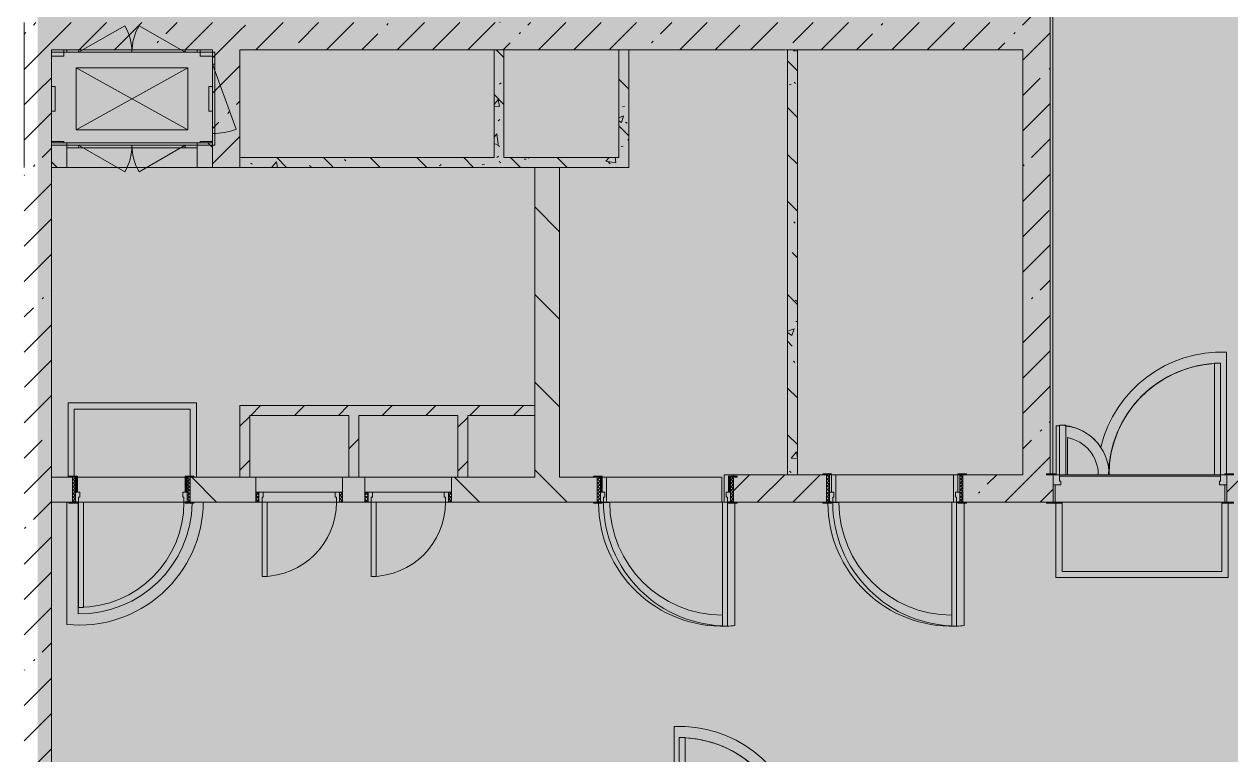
# Model space of a CAD drawing. Header units: millimetres. Extents: x -6228 to 200708, y -8553 to 29014.
# Drawn here: x 84750 to 94488, y 11360 to 17257 of the extents above; entities that cross this region are included whole.
import ezdxf

# ---------------------------------------------------------------- set-up
doc = ezdxf.new("R2010")
doc.units = ezdxf.units.MM
doc.layers.add('A-DETL-GENF-1', color=7, linetype='Continuous', lineweight=9, true_color=0xc0c0c0, transparency=0.4)
for name, color, linetype, lineweight, true_color in [('A-DOOR-1', 7, 'Continuous', 5, 0xb7b7b7), ('A-DOOR-2', 7, 'Continuous', 5, 0xe2e2e2), ('A-DOOR-3', 7, 'Continuous', 5, 0xaaaaaa), ('A-DOOR-FRAM-1', 7, 'Continuous', 5, 0xe2e2e2), ('A-DOOR-FRAM-2', 7, 'Continuous', 5, 0xb7b7b7), ('A-DOOR-FRAM-3', 7, 'Continuous', 5, 0xaaaaaa), ('A-FLOR-2', 7, 'Continuous', 5, 0xb7b7b7), ('A-GENM-1', 7, 'Continuous', 5, 0x737373), ('A-WALL-2', 7, 'Continuous', 9, 0x737373), ('I-WALL-2', 7, 'Continuous', 5, 0x737373), ('I-WALL-3', 7, 'Continuous', 5, 0x787878), ('M-EQPM-1', 7, 'Continuous', 5, 0x737373)]:
    doc.layers.add(name, color=color, linetype=linetype, lineweight=lineweight, true_color=true_color)
doc.layers.add('I-WALL', color=7, linetype='Continuous', lineweight=5)
pattern_1 = [(45, (0, 0), (-285.1231, 285.1231), []), (45, (285.12, 0), (-285.1231, 285.1231), [504.031, -100.806, 16.764, -84.042])]
pattern_2 = [(135, (0, 0), (-353.5534, -353.5534), [])]
pattern_3 = [(135, (0, 0), (-377.1708, -377.1708), [533.4, -88.9, 17.78, -88.9]), (135, (0, 376.94), (-377.1708, -377.1708), []), (50, (0, 0), (637.6445, -55.7866), [66.675, -733.425]), (355, (0, 0), (-123.3494, 668.699), [53.34, -586.74]), (100.451, (53.14, -4.65), (514.299, 612.908), [56.665, -623.315]), (46.184, (0, 177.8), (948.7764, -147.15), [100.012, -1100.137]), (96.636, (79.1, 165.5), (830.909, 865.997), [84.998, -934.973]), (351.184, (0, 177.8), (830.918, 865.988), [80.01, -880.11]), (21, (88.9, 133.35), (530.6506, -357.9283), [66.675, -733.425]), (326, (88.9, 133.35), (216.308, 644.6585), [53.34, -586.74]), (71.451, (133.1, 103.5), (746.9596, 286.7243), [56.665, -623.315]), (37.5, (0, 0), (10.81053, 295.9426), [16.764, -562.864, 16.764, -578.866, -588.962]), (37.5, (0, 0), (10.81053, 295.9426), [-1175.258, 16.764, -572.198]), (7.5, (0, 0), (233.8692, 350.6318), [16.764, -322.834, 16.764, -549.529, -224.472]), (7.5, (0, 0), (233.8692, 350.6318), [-905.891, 16.764, -207.708]), (327.5, (-198.25, 0), (474.5678, -20.0513), [16.764, -205.486, 16.764, -676.656, -920.115]), (327.5, (-198.25, 0), (474.5678, -20.0513), [-915.67, 16.764, -903.351]), (317.5, (-287.15, 0), (518.4522, 88.9934), [16.764, -272.161, 16.764, -443.738, -653.415]), (317.5, (-287.15, 0), (518.4522, 88.9934), [-749.427, 16.764, -636.651])]
pattern_4 = [(45, (0, 0), (-176.7767, 176.7767), [])]

# ---------------------------------------------------------------- blocks, each defined once
blk = doc.blocks.new('110_Дверь_СКБ_1Ст_Внутренняя1 - Д-8 950x2100h_охрана-V22-2_1_3_птичка копия 1')
at = {"layer": 'A-DOOR-2'}
h = blk.add_hatch(color=256, dxfattribs=at)
h.paths.add_polyline_path([(437.5, 100), (437.5, 60), (427.5, 60), (427.5, 20), (462.5, 20), (462.5, 100)])
h.paths.add_polyline_path([(-412.5, 100), (-437.5, 100), (-437.5, 20), (-402.5, 20), (-402.5, 60), (-412.5, 60)])
at = {"layer": 'A-DOOR-3'}
h = blk.add_hatch(dxfattribs=at)
h.set_pattern_fill('FP_33', color=256, style=0, pattern_type=2)
h.set_pattern_definition([(135, (1826.41, 164.685), (-14.14214, -14.14214), []), (225, (1826.41, 164.685), (14.14214, -14.14214), [])])
h.paths.add_polyline_path([(487.5, 100), (462.5, 100), (462.5, -100), (487.5, -100)])
at = {"layer": 'A-DOOR-FRAM-1'}
for points in [[(397.5, 950), (397.5, 100), (437.5, 100), (437.5, 950)], [(-422.5, 108), (-492.5, 108), (-492.5, 100), (-422.5, 100)], [(517.5, 108), (447.5, 108), (447.5, 100), (517.5, 100)], [(-422.5, 20), (-437.5, 20), (-437.5, -100), (-422.5, -100)], [(462.5, 20), (447.5, 20), (447.5, -100), (462.5, -100)], [(-422.5, -100), (-492.5, -100), (-492.5, -108), (-422.5, -108)], [(447.5, -100), (447.5, -108), (517.5, -108), (517.5, -100)]]:
    blk.add_hatch(color=256, dxfattribs=at).paths.add_polyline_path(points)
at = {"layer": 'A-DOOR-FRAM-3'}
h = blk.add_hatch(dxfattribs=at)
h.set_pattern_fill('FP_34', color=256, style=0, pattern_type=2)
h.set_pattern_definition([(45, (-296.384, 164.685), (-14.1421, 14.1421), []), (135, (-296.384, 164.685), (-14.1421, -14.1421), [])])
h.paths.add_polyline_path([(-437.5, 100), (-462.5, 100), (-462.5, -100), (-437.5, -100)])
at = {"layer": 'A-DOOR-1'}
for p, q in [((437.5, 950), (397.5, 950)), ((397.5, 950), (397.5, 100)), ((437.5, 100), (437.5, 950)), ((397.5, 100), (437.5, 100))]:
    blk.add_line(p, q, dxfattribs=at)
blk.add_arc((437.5, 100), 850, 90, 180, dxfattribs=at)
at = {"layer": 'A-DOOR-FRAM-2'}
for p, q in [((-422.5, 108), (-492.5, 108)), ((-492.5, 108), (-492.5, 100)), ((-492.5, 100), (-422.5, 100)), ((-437.5, 100), (-462.5, 100)), ((-462.5, 100), (-462.5, -100)), ((-412.5, 100), (-437.5, 100)), ((-437.5, 100), (-437.5, 20)), ((-437.5, -100), (-437.5, 100)), ((-422.5, 100), (-437.5, 100)), ((-437.5, 100), (-437.5, 99)), ((-437.5, 99), (-422.5, 99)), ((-422.5, 100), (-422.5, 108)), ((-422.5, 99), (-422.5, 100)), ((-412.5, 60), (-412.5, 100)), ((437.5, 100), (437.5, 60)), ((462.5, 100), (437.5, 100)), ((517.5, 108), (447.5, 108)), ((447.5, 108), (447.5, 100)), ((462.5, 100), (447.5, 100)), ((447.5, 100), (447.5, 99)), ((447.5, 100), (517.5, 100)), ((447.5, 99), (462.5, 99)), ((462.5, 20), (462.5, 100)), ((487.5, 100), (462.5, 100)), ((462.5, 100), (462.5, -100)), ((462.5, 99), (462.5, 100)), ((487.5, -100), (487.5, 100)), ((517.5, 100), (517.5, 108)), ((-437.5, 20), (-402.5, 20)), ((-422.5, 20), (-437.5, 20)), ((-437.5, 20), (-437.5, -100)), ((-422.5, -100), (-422.5, 20)), ((-402.5, 60), (-412.5, 60)), ((-402.5, 20), (-402.5, 60)), ((437.5, 60), (427.5, 60)), ((427.5, 60), (427.5, 20)), ((427.5, 20), (462.5, 20)), ((462.5, 20), (447.5, 20)), ((447.5, 20), (447.5, -100)), ((462.5, -100), (462.5, 20)), ((-422.5, -100), (-492.5, -100)), ((-492.5, -100), (-492.5, -108)), ((-492.5, -108), (-422.5, -108)), ((-462.5, -100), (-437.5, -100)), ((-437.5, -100), (-422.5, -100)), ((-422.5, -108), (-422.5, -100)), ((447.5, -100), (462.5, -100)), ((517.5, -100), (447.5, -100)), ((447.5, -100), (447.5, -108)), ((447.5, -108), (517.5, -108)), ((462.5, -100), (487.5, -100)), ((517.5, -108), (517.5, -100))]:
    blk.add_line(p, q, dxfattribs=at)
blk = doc.blocks.new('DOR_Проход в стене_Прямоугольный - 1050x1150 EI30-23344994-2_1_3_птичка копия 1')
at = {"layer": 'A-DOOR-1'}
for p, q in [((525, 100), (-525, 100)), ((525, -100), (-525, -100))]:
    blk.add_line(p, q, dxfattribs=at)
blk = doc.blocks.new('110_Дверь_СКБ_2Ст - Д-1_л_Лестничная клетка EIS60 2-V63-2_1_3_птичка копия 1')
at = {"layer": 'A-DOOR-2'}
for points in [[(634.5, 110), (662.5, 110), (662.5, 1010), (612.5, 1010), (612.5, 110)], [(-587.5, 110), (-587.5, 510), (-637.5, 510), (-637.5, 110)], [(712.5, -110), (712.5, 30), (697.5, 30), (697.5, -110)]]:
    blk.add_hatch(color=256, dxfattribs=at).paths.add_polyline_path(points)
h = blk.add_hatch(color=256, dxfattribs=at)
h.paths.add_polyline_path([(-627.5, 30), (-627.5, 60), (-637.5, 60), (-637.5, 110), (-687.5, 110), (-687.5, 30), (-671.6, 30)])
h.paths.add_polyline_path([(712.5, 30), (712.5, 110), (662.5, 110), (662.5, 60), (652.5, 60), (652.5, 30)])
at = {"layer": 'A-DOOR-FRAM-1'}
for points in [[(-672.5, 110), (-672.5, 118), (-742.5, 118), (-742.5, 110)], [(767.5, 110), (767.5, 118), (697.5, 118), (697.5, 110)], [(-672.5, -110), (-672.5, 30), (-687.5, 30), (-687.5, -110)], [(-672.5, -118), (-672.5, -110), (-742.5, -110), (-742.5, -118)], [(767.5, -118), (767.5, -110), (697.5, -110), (697.5, -118)]]:
    blk.add_hatch(color=256, dxfattribs=at).paths.add_polyline_path(points)
at = {"layer": 'A-DOOR-1'}
for p, q in [((662.5, 1010), (612.5, 1010)), ((612.5, 1010), (612.5, 110)), ((662.5, 110), (662.5, 1010)), ((-637.5, 510), (-637.5, 110)), ((-587.5, 510), (-637.5, 510)), ((-587.5, 110), (-587.5, 510)), ((-637.5, 110), (-587.5, 110)), ((612.5, 110), (662.5, 110))]:
    blk.add_line(p, q, dxfattribs=at)
for centre, radius, start, end in [((662.5, 110), 900, 90, 180), ((-637.5, 110), 400, 360, 90)]:
    blk.add_arc(centre, radius, start, end, dxfattribs=at)
at = {"layer": 'A-DOOR-FRAM-2'}
for p, q in [((-672.5, 118), (-742.5, 118)), ((-742.5, 118), (-742.5, 110)), ((-742.5, 110), (-672.5, 110)), ((-637.5, 110), (-687.5, 110)), ((-687.5, 110), (-687.5, 30)), ((-672.5, 110), (-672.5, 118)), ((-637.5, 60), (-637.5, 110)), ((662.5, 110), (662.5, 60)), ((712.5, 110), (662.5, 110)), ((767.5, 118), (697.5, 118)), ((697.5, 118), (697.5, 110)), ((697.5, 110), (767.5, 110)), ((712.5, 30), (712.5, 110)), ((767.5, 110), (767.5, 118)), ((-687.5, 30), (-627.5, 30)), ((-672.5, 30), (-687.5, 30)), ((-687.5, 30), (-687.5, -110)), ((-672.5, -110), (-672.5, 30)), ((-627.5, 60), (-637.5, 60)), ((-627.5, 30), (-627.5, 60)), ((662.5, 60), (652.5, 60)), ((652.5, 60), (652.5, 30)), ((652.5, 30), (712.5, 30)), ((712.5, 30), (697.5, 30)), ((697.5, 30), (697.5, -110)), ((712.5, -110), (712.5, 30)), ((-672.5, -110), (-742.5, -110)), ((-742.5, -110), (-742.5, -118)), ((-742.5, -118), (-672.5, -118)), ((-687.5, -110), (-672.5, -110)), ((-672.5, -118), (-672.5, -110)), ((697.5, -110), (712.5, -110)), ((767.5, -110), (697.5, -110)), ((697.5, -110), (697.5, -118)), ((697.5, -118), (767.5, -118)), ((767.5, -118), (767.5, -110))]:
    blk.add_line(p, q, dxfattribs=at)
blk = doc.blocks.new('110_Дверь_СКБ_2Ст - Д-2а_п_ Из коридора на лестницу-32215207-2_1_3_птичка копия 1')
at = {"layer": 'A-DOOR-2'}
for points in [[(-587.5, 100), (-587.5, 1000), (-637.5, 1000), (-637.5, 100)], [(612.5, 100), (662.5, 100), (662.5, 500), (612.5, 500), (612.5, 427.3)], [(712.5, -100), (712.5, 20), (697.5, 20), (697.5, -100)]]:
    blk.add_hatch(color=256, dxfattribs=at).paths.add_polyline_path(points)
h = blk.add_hatch(color=256, dxfattribs=at)
h.paths.add_polyline_path([(652.5, 20), (712.5, 20), (712.5, 100), (662.5, 100), (657, 50), (652.5, 50)])
h.paths.add_polyline_path([(-687.5, 20), (-627.5, 20), (-627.5, 50), (-637.5, 50), (-637.5, 100), (-687.5, 100)])
at = {"layer": 'A-DOOR-FRAM-1'}
for points in [[(-672.5, 100), (-672.5, 108), (-742.5, 108), (-742.5, 100)], [(767.5, 100), (767.5, 108), (697.5, 108), (697.5, 100)], [(-672.5, -100), (-672.5, 20), (-687.5, 20), (-687.5, -100)], [(-672.5, -108), (-672.5, -100), (-742.5, -100), (-742.5, -108)], [(767.5, -108), (767.5, -100), (697.5, -100), (697.5, -108)]]:
    blk.add_hatch(color=256, dxfattribs=at).paths.add_polyline_path(points)
at = {"layer": 'A-DOOR-1'}
for p, q in [((-637.5, 1000), (-637.5, 100)), ((-587.5, 1000), (-637.5, 1000)), ((-587.5, 100), (-587.5, 1000)), ((662.5, 500), (612.5, 500)), ((612.5, 500), (612.5, 100)), ((662.5, 100), (662.5, 500)), ((-637.5, 100), (-587.5, 100)), ((612.5, 100), (662.5, 100))]:
    blk.add_line(p, q, dxfattribs=at)
for centre, radius, start, end in [((-637.5, 100), 900, 0, 90), ((662.5, 100), 400, 90, 180)]:
    blk.add_arc(centre, radius, start, end, dxfattribs=at)
at = {"layer": 'A-DOOR-FRAM-2'}
for p, q in [((-672.5, 108), (-742.5, 108)), ((-742.5, 108), (-742.5, 100)), ((-742.5, 100), (-672.5, 100)), ((-637.5, 100), (-687.5, 100)), ((-687.5, 100), (-687.5, 20)), ((-672.5, 100), (-672.5, 108)), ((-637.5, 50), (-637.5, 100)), ((662.5, 100), (662.5, 50)), ((712.5, 100), (662.5, 100)), ((767.5, 108), (697.5, 108)), ((697.5, 108), (697.5, 100)), ((697.5, 100), (767.5, 100)), ((712.5, 20), (712.5, 100)), ((767.5, 100), (767.5, 108)), ((-687.5, 20), (-627.5, 20)), ((-672.5, 20), (-687.5, 20)), ((-687.5, 20), (-687.5, -100)), ((-672.5, -100), (-672.5, 20)), ((-627.5, 50), (-637.5, 50)), ((-627.5, 20), (-627.5, 50)), ((662.5, 50), (652.5, 50)), ((652.5, 50), (652.5, 20)), ((652.5, 20), (712.5, 20)), ((712.5, 20), (697.5, 20)), ((697.5, 20), (697.5, -100)), ((712.5, -100), (712.5, 20)), ((-672.5, -100), (-742.5, -100)), ((-742.5, -100), (-742.5, -108)), ((-742.5, -108), (-672.5, -108)), ((-687.5, -100), (-672.5, -100)), ((-672.5, -108), (-672.5, -100)), ((697.5, -100), (712.5, -100)), ((767.5, -100), (697.5, -100)), ((697.5, -100), (697.5, -108)), ((697.5, -108), (767.5, -108)), ((767.5, -108), (767.5, -100))]:
    blk.add_line(p, q, dxfattribs=at)
blk = doc.blocks.new('110_Дверь_СКБ_1Ст_Внутренняя1 - Д-3 _п_ 1100x2100h_много всего-32102842-2_1_3_птичка копия 1')
at = {"layer": 'A-DOOR-2'}
h = blk.add_hatch(color=256, dxfattribs=at)
h.paths.add_polyline_path([(512.5, 110), (512.5, 70), (502.5, 70), (502.5, 30), (537.5, 30), (537.5, 110)])
h.paths.add_polyline_path([(-487.5, 110), (-512.5, 110), (-512.5, 30), (-477.5, 30), (-477.5, 70), (-487.5, 70)])
at = {"layer": 'A-DOOR-3'}
h = blk.add_hatch(dxfattribs=at)
h.set_pattern_fill('FP_58', color=256, style=0, pattern_type=2)
h.set_pattern_definition([(135, (1751.41, 174.685), (-14.14214, -14.14214), []), (225, (1751.41, 174.685), (14.14214, -14.14214), [])])
h.paths.add_polyline_path([(562.5, 110), (537.5, 110), (541.3, -110), (562.5, -110), (562.5, -28.5)])
at = {"layer": 'A-DOOR-FRAM-1'}
for points in [[(-487.5, 1110), (-487.5, 110), (-447.5, 110), (-447.5, 1110)], [(-567.5, 118), (-567.5, 110), (-497.5, 110), (-497.5, 118)], [(592.5, 118), (522.5, 118), (522.5, 110), (592.5, 110)], [(-497.5, 30), (-512.5, 30), (-512.5, -110), (-497.5, -110)], [(537.5, 30), (522.5, 30), (522.5, -110), (537.5, -110)], [(-567.5, -110), (-567.5, -118), (-497.5, -118), (-497.5, -110)], [(541.3, -110), (522.5, -110), (522.5, -118), (592.5, -118), (592.5, -110)]]:
    blk.add_hatch(color=256, dxfattribs=at).paths.add_polyline_path(points)
at = {"layer": 'A-DOOR-FRAM-3'}
h = blk.add_hatch(dxfattribs=at)
h.set_pattern_fill('FP_59', color=256, style=0, pattern_type=2)
h.set_pattern_definition([(45, (-371.384, 174.685), (-14.1421, 14.1421), []), (135, (-371.384, 174.685), (-14.1421, -14.1421), [])])
h.paths.add_polyline_path([(-512.5, 110), (-537.5, 110), (-537.5, -110), (-512.5, -110)])
at = {"layer": 'A-DOOR-1'}
for p, q in [((-487.5, 1110), (-487.5, 110)), ((-447.5, 1110), (-487.5, 1110)), ((-447.5, 110), (-447.5, 1110)), ((-487.5, 110), (-447.5, 110))]:
    blk.add_line(p, q, dxfattribs=at)
blk.add_arc((-487.5, 110), 1000, 360, 90, dxfattribs=at)
at = {"layer": 'A-DOOR-FRAM-2'}
for p, q in [((-497.5, 118), (-567.5, 118)), ((-567.5, 118), (-567.5, 110)), ((-567.5, 110), (-497.5, 110)), ((-512.5, 110), (-537.5, 110)), ((-537.5, 110), (-537.5, -110)), ((-487.5, 110), (-512.5, 110)), ((-512.5, 110), (-512.5, 30)), ((-512.5, -110), (-512.5, 110)), ((-497.5, 110), (-512.5, 110)), ((-512.5, 110), (-512.5, 109)), ((-512.5, 109), (-497.5, 109)), ((-497.5, 110), (-497.5, 118)), ((-497.5, 109), (-497.5, 110)), ((-487.5, 70), (-487.5, 110)), ((512.5, 110), (512.5, 70)), ((537.5, 110), (512.5, 110)), ((592.5, 118), (522.5, 118)), ((522.5, 118), (522.5, 110)), ((537.5, 110), (522.5, 110)), ((522.5, 110), (522.5, 109)), ((522.5, 110), (592.5, 110)), ((522.5, 109), (537.5, 109)), ((537.5, 30), (537.5, 110)), ((562.5, 110), (537.5, 110)), ((537.5, 110), (537.5, -110)), ((537.5, 109), (537.5, 110)), ((562.5, -110), (562.5, 110)), ((592.5, 110), (592.5, 118)), ((-512.5, 30), (-477.5, 30)), ((-497.5, 30), (-512.5, 30)), ((-512.5, 30), (-512.5, -110)), ((-497.5, -110), (-497.5, 30)), ((-477.5, 70), (-487.5, 70)), ((-477.5, 30), (-477.5, 70)), ((512.5, 70), (502.5, 70)), ((502.5, 70), (502.5, 30)), ((502.5, 30), (537.5, 30)), ((537.5, 30), (522.5, 30)), ((522.5, 30), (522.5, -110)), ((537.5, -110), (537.5, 30)), ((-497.5, -110), (-567.5, -110)), ((-567.5, -110), (-567.5, -118)), ((-567.5, -118), (-497.5, -118)), ((-537.5, -110), (-512.5, -110)), ((-512.5, -110), (-497.5, -110)), ((-497.5, -118), (-497.5, -110)), ((522.5, -110), (537.5, -110)), ((592.5, -110), (522.5, -110)), ((522.5, -110), (522.5, -118)), ((522.5, -118), (592.5, -118)), ((541.3, -110), (562.5, -110)), ((592.5, -118), (592.5, -110))]:
    blk.add_line(p, q, dxfattribs=at)
blk = doc.blocks.new('110_Дверь_СКБ_1Ст_Внутренняя1 - Д-3 _п_ 1100x2100h_много всего-32102838-2_1_3_птичка копия 1')
at = {"layer": 'A-DOOR-2'}
h = blk.add_hatch(color=256, dxfattribs=at)
h.paths.add_polyline_path([(512.5, 100), (512.5, 60), (502.5, 60), (502.5, 20), (537.5, 20), (537.5, 100)])
h.paths.add_polyline_path([(-487.5, 100), (-512.5, 100), (-512.5, 20), (-477.5, 20), (-477.5, 60), (-487.5, 60)])
at = {"layer": 'A-DOOR-3'}
h = blk.add_hatch(dxfattribs=at)
h.set_pattern_fill('FP_35', color=256, style=0, pattern_type=2)
h.set_pattern_definition([(135, (1751.41, 164.685), (-14.14214, -14.14214), []), (225, (1751.41, 164.685), (14.14214, -14.14214), [])])
h.paths.add_polyline_path([(562.5, 100), (537.5, 100), (537.5, -100), (562.5, -100)])
at = {"layer": 'A-DOOR-FRAM-1'}
for points in [[(-487.5, 1100), (-487.5, 100), (-447.5, 100), (-447.5, 1100)], [(-567.5, 108), (-567.5, 100), (-497.5, 100), (-497.5, 108)], [(592.5, 108), (522.5, 108), (522.5, 100), (592.5, 100)], [(-497.5, 20), (-512.5, 20), (-512.5, -100), (-497.5, -100)], [(537.5, 20), (522.5, 20), (522.5, -100), (537.5, -100)], [(-567.5, -100), (-567.5, -108), (-497.5, -108), (-497.5, -100)], [(592.5, -100), (522.5, -100), (522.5, -108), (592.5, -108)]]:
    blk.add_hatch(color=256, dxfattribs=at).paths.add_polyline_path(points)
at = {"layer": 'A-DOOR-FRAM-3'}
h = blk.add_hatch(dxfattribs=at)
h.set_pattern_fill('FP_36', color=256, style=0, pattern_type=2)
h.set_pattern_definition([(45, (-371.384, 164.685), (-14.1421, 14.1421), []), (135, (-371.384, 164.685), (-14.1421, -14.1421), [])])
h.paths.add_polyline_path([(-512.5, 100), (-537.5, 100), (-537.5, -100), (-512.5, -100)])
at = {"layer": 'A-DOOR-1'}
for p, q in [((-487.5, 1100), (-487.5, 100)), ((-447.5, 1100), (-487.5, 1100)), ((-447.5, 100), (-447.5, 1100)), ((-487.5, 100), (-447.5, 100))]:
    blk.add_line(p, q, dxfattribs=at)
blk.add_arc((-487.5, 100), 1000, 360, 90, dxfattribs=at)
at = {"layer": 'A-DOOR-FRAM-2'}
for p, q in [((-497.5, 108), (-567.5, 108)), ((-567.5, 108), (-567.5, 100)), ((-567.5, 100), (-497.5, 100)), ((-512.5, 100), (-537.5, 100)), ((-537.5, 100), (-537.5, -100)), ((-487.5, 100), (-512.5, 100)), ((-512.5, 100), (-512.5, 20)), ((-512.5, -100), (-512.5, 100)), ((-497.5, 100), (-512.5, 100)), ((-512.5, 100), (-512.5, 99)), ((-512.5, 99), (-497.5, 99)), ((-497.5, 100), (-497.5, 108)), ((-497.5, 99), (-497.5, 100)), ((-487.5, 60), (-487.5, 100)), ((512.5, 100), (512.5, 60)), ((537.5, 100), (512.5, 100)), ((592.5, 108), (522.5, 108)), ((522.5, 108), (522.5, 100)), ((537.5, 100), (522.5, 100)), ((522.5, 100), (522.5, 99)), ((522.5, 100), (592.5, 100)), ((522.5, 99), (537.5, 99)), ((537.5, 20), (537.5, 100)), ((562.5, 100), (537.5, 100)), ((537.5, 100), (537.5, -100)), ((537.5, 99), (537.5, 100)), ((562.5, -100), (562.5, 100)), ((592.5, 100), (592.5, 108)), ((-512.5, 20), (-477.5, 20)), ((-497.5, 20), (-512.5, 20)), ((-512.5, 20), (-512.5, -100)), ((-497.5, -100), (-497.5, 20)), ((-477.5, 60), (-487.5, 60)), ((-477.5, 20), (-477.5, 60)), ((512.5, 60), (502.5, 60)), ((502.5, 60), (502.5, 20)), ((502.5, 20), (537.5, 20)), ((537.5, 20), (522.5, 20)), ((522.5, 20), (522.5, -100)), ((537.5, -100), (537.5, 20)), ((-497.5, -100), (-567.5, -100)), ((-567.5, -100), (-567.5, -108)), ((-567.5, -108), (-497.5, -108)), ((-537.5, -100), (-512.5, -100)), ((-512.5, -100), (-497.5, -100)), ((-497.5, -108), (-497.5, -100)), ((522.5, -100), (537.5, -100)), ((592.5, -100), (522.5, -100)), ((522.5, -100), (522.5, -108)), ((522.5, -108), (592.5, -108)), ((537.5, -100), (562.5, -100)), ((592.5, -108), (592.5, -100))]:
    blk.add_line(p, q, dxfattribs=at)
blk = doc.blocks.new('160_Подъемник - 160_Подъемник-23521422-2_1_3_птичка копия 1')
at = {"layer": 'A-GENM-1'}
for p, q in [((220, 0), (592.4, 215)), ((220, 0), (592.4, 215)), ((1080, 0), (707.6, 215)), ((1080, 0), (707.6, 215)), ((-20, -95), (-20, 0)), ((-20, 0), (0, 0)), ((0, 0), (0, -95)), ((220, 20), (125, 20)), ((125, 20), (125, 0)), ((220, 20), (125, 20)), ((125, 20), (125, 0)), ((220, 0), (220, 20)), ((1080, 20), (220, 20)), ((220, 20), (1080, 20)), ((220, 0), (220, 20)), ((1080, 20), (220, 20)), ((220, 20), (1080, 20)), ((1080, 0), (1080, 20)), ((1080, 20), (1175, 20)), ((1080, 0), (1080, 20)), ((1080, 20), (1175, 20)), ((1175, 20), (1175, 0)), ((1175, 20), (1175, 0)), ((0, -95), (-20, -95)), ((-20, -95), (-20, -655)), ((-20, -655), (-20, -95)), ((125, 0), (220, 0)), ((125, 0), (220, 0)), ((1175, 0), (1080, 0)), ((1175, 0), (1080, 0)), ((0, -655), (-191.5, -128.8)), ((0, -655), (-20, -655)), ((-20, -655), (-20, -750)), ((0, -750), (0, -655)), ((-20, -750), (0, -750)), ((125, -770), (125, -750)), ((125, -750), (220, -750)), ((125, -770), (125, -750)), ((125, -750), (220, -750)), ((220, -770), (125, -770)), ((220, -770), (125, -770)), ((220, -750), (220, -770)), ((220, -750), (592.4, -965)), ((220, -750), (220, -770)), ((220, -750), (592.4, -965)), ((1080, -770), (220, -770)), ((220, -770), (1080, -770)), ((220, -770), (792, -770)), ((1080, -770), (508, -770)), ((1080, -750), (707.6, -965)), ((1080, -750), (707.6, -965)), ((1080, -750), (1080, -770)), ((1175, -750), (1080, -750)), ((1080, -750), (1080, -770)), ((1175, -750), (1080, -750)), ((1080, -770), (1175, -770)), ((1080, -770), (1175, -770)), ((1175, -770), (1175, -750)), ((1175, -770), (1175, -750))]:
    blk.add_line(p, q, dxfattribs=at)
for centre, radius, start, end in [((220, 0), 430, 0, 30), ((220, 0), 430, 0, 30), ((1080, 0), 430, 150, 180), ((1080, 0), 430, 150, 180), ((0, -655), 560, 90, 110), ((220, -750), 430, 330, 0), ((220, -750), 430, 330, 0), ((1080, -750), 430, 180, 210), ((1080, -750), 430, 180, 210)]:
    blk.add_arc(centre, radius, start, end, dxfattribs=at)
at = {"layer": 'M-EQPM-1'}
for p, q in [((1300, 0), (0, 0)), ((0, 0), (0, -750)), ((1300, -750), (1300, 0)), ((1100, -625), (200, -125)), ((200, -625), (1100, -125)), ((1100, -125), (200, -125)), ((200, -125), (200, -625)), ((1100, -625), (1100, -125)), ((200, -625), (1100, -625)), ((0, -750), (1300, -750))]:
    blk.add_line(p, q, dxfattribs=at)
blk = doc.blocks.new('Закладная деталь приямка - 200_100-20924312-2_1_3_птичка копия 1')
at = {"layer": 'M-EQPM-1'}
for p, q in [((85000, 16755), (84970, 16755)), ((85000, 16755), (84970, 16755)), ((85000, 16555), (85000, 16755)), ((85000, 16755), (85000, 16555)), ((84970, 16555), (85000, 16555)), ((85000, 16555), (84970, 16555))]:
    blk.add_line(p, q, dxfattribs=at)
blk = doc.blocks.new('Закладная деталь приямка - 200_100-V79-2_1_3_птичка копия 1')
at = {"layer": 'M-EQPM-1'}
for p, q in [((86240, 16755), (86240, 16555)), ((86240, 16555), (86240, 16755)), ((86270, 16755), (86240, 16755)), ((86240, 16755), (86270, 16755)), ((86240, 16555), (86270, 16555)), ((86240, 16555), (86270, 16555))]:
    blk.add_line(p, q, dxfattribs=at)
blk = doc.blocks.new('Закладная деталь приямка - 150_100-20924311-2_1_3_птичка копия 1')
at = {"layer": 'M-EQPM-1'}
for p, q in [((85070, 17050), (85070, 17000)), ((85070, 17050), (85070, 17000)), ((84970, 17000), (85070, 17000)), ((85070, 17000), (84970, 17000))]:
    blk.add_line(p, q, dxfattribs=at)
blk = doc.blocks.new('Закладная деталь приямка - 150_100-V80-2_1_3_птичка копия 1')
at = {"layer": 'M-EQPM-1'}
for p, q in [((86170, 17000), (86170, 17050)), ((86170, 17000), (86170, 17050)), ((86270, 17000), (86170, 17000)), ((86170, 17000), (86270, 17000))]:
    blk.add_line(p, q, dxfattribs=at)
blk = doc.blocks.new('Закладная деталь приямка - 150_100-V81-2_1_3_птичка копия 1')
at = {"layer": 'M-EQPM-1'}
for p, q in [((86270, 16310), (86170, 16310)), ((86170, 16310), (86270, 16310)), ((86170, 16310), (86170, 16300)), ((86170, 16310), (86170, 16300))]:
    blk.add_line(p, q, dxfattribs=at)
blk = doc.blocks.new('Закладная деталь приямка - 150_100-V82-2_1_3_птичка копия 1')
at = {"layer": 'M-EQPM-1'}
for p, q in [((85070, 16310), (84970, 16310)), ((84970, 16310), (85070, 16310)), ((85070, 16300), (85070, 16310)), ((85070, 16310), (85070, 16300))]:
    blk.add_line(p, q, dxfattribs=at)
blk = doc.blocks.new('110_Дверь_СКБ_1Ст - д-18 700x2100h_Технический шкаф ЭОМ и СС-V93-2_1_3_птичка копия 1')
at = {"layer": 'A-DOOR-2'}
h = blk.add_hatch(color=256, dxfattribs=at)
h.paths.add_polyline_path([(337.5, 100), (312.5, 100), (312.5, 60), (302.5, 60), (302.5, 20), (337.5, 20)])
h.paths.add_polyline_path([(-312.5, 100), (-312.5, 20), (-277.5, 20), (-277.5, 60), (-287.5, 60), (-287.5, 100)])
at = {"layer": 'A-DOOR-3'}
h = blk.add_hatch(dxfattribs=at)
h.set_pattern_fill('FP_93', color=256, style=0, pattern_type=2)
h.set_pattern_definition([(135, (1951.41, 164.685), (-14.14214, -14.14214), []), (225, (1951.41, 164.685), (14.14214, -14.14214), [])])
h.paths.add_polyline_path([(362.5, 100), (337.5, 100), (337.5, 20), (362.5, 20)])
at = {"layer": 'A-DOOR-FRAM-1'}
blk.add_hatch(color=256, dxfattribs=at).paths.add_polyline_path([(272.5, 700), (272.5, 100), (312.5, 100), (312.5, 700)])
at = {"layer": 'A-DOOR-FRAM-3'}
h = blk.add_hatch(dxfattribs=at)
h.set_pattern_fill('FP_94', color=256, style=0, pattern_type=2)
h.set_pattern_definition([(45, (-171.384, 164.685), (-14.1421, 14.1421), []), (135, (-171.384, 164.685), (-14.1421, -14.1421), [])])
h.paths.add_polyline_path([(-312.5, 100), (-337.5, 100), (-337.5, 20), (-312.5, 20)])
at = {"layer": 'A-DOOR-1'}
for p, q in [((312.5, 700), (272.5, 700)), ((272.5, 700), (272.5, 100)), ((312.5, 100), (312.5, 700)), ((272.5, 100), (312.5, 100))]:
    blk.add_line(p, q, dxfattribs=at)
blk.add_arc((312.5, 100), 600, 90, 180, dxfattribs=at)
at = {"layer": 'A-DOOR-FRAM-2'}
for p, q in [((-312.5, 100), (-337.5, 100)), ((-337.5, 100), (-337.5, 20)), ((-287.5, 100), (-312.5, 100)), ((-312.5, 100), (-312.5, 20)), ((-312.5, 20), (-312.5, 100)), ((-287.5, 60), (-287.5, 100)), ((-287.5, 100), (272.5, 100)), ((312.5, 100), (312.5, 60)), ((337.5, 100), (312.5, 100)), ((337.5, 20), (337.5, 100)), ((362.5, 100), (337.5, 100)), ((337.5, 100), (337.5, 20)), ((362.5, 20), (362.5, 100)), ((-337.5, 20), (-312.5, 20)), ((-312.5, 20), (-277.5, 20)), ((-277.5, 60), (-287.5, 60)), ((-277.5, 20), (-277.5, 60)), ((302.5, 20), (-277.5, 20)), ((312.5, 60), (302.5, 60)), ((302.5, 60), (302.5, 20)), ((302.5, 20), (337.5, 20)), ((337.5, 20), (362.5, 20))]:
    blk.add_line(p, q, dxfattribs=at)

msp = doc.modelspace()

# ---------------------------------------------------------------- hatches: boundary and pattern name
at = {"layer": 'A-DETL-GENF-1'}
msp.add_hatch(color=256, dxfattribs=at).paths.add_polyline_path([(119627.9, -258), (125238, -258), (125238, 21558), (93308, 21558), (93308, 27348), (84860, 27348), (84860, 5750), (89202, 5750), (89202, -258), (119192.5, -258)])
at = {"layer": 'I-WALL'}
h = msp.add_hatch(dxfattribs=at)
h.set_pattern_fill('FP_28', color=256, style=0, pattern_type=2)
h.set_pattern_definition(pattern_1)
h.paths.add_polyline_path([(92810, 13400), (93030, 13400), (93030, 13620), (93000, 13620), (93000, 13628), (93030, 13628), (93030, 21550), (92810, 21550), (92810, 13620)])
h = msp.add_hatch(dxfattribs=at)
h.set_pattern_fill('FP_28', color=256, style=0, pattern_type=2)
h.set_pattern_definition(pattern_1)
h.paths.add_polyline_path([(84750, 16300), (84860, 16300), (84860, 17270), (84750, 17270), (84750, 16582.6)])
h = msp.add_hatch(dxfattribs=at)
h.set_pattern_fill('FP_28', color=256, style=0, pattern_type=2)
h.set_pattern_definition(pattern_1)
h.paths.add_polyline_path([(84970, 16300), (84970, 17270), (84860, 17270), (84860, 16300)])
h = msp.add_hatch(dxfattribs=at)
h.set_pattern_fill('FP_28', color=256, style=0, pattern_type=2)
h.set_pattern_definition(pattern_1)
h.paths.add_polyline_path([(86270, 17050), (86490, 17050), (86490, 17270), (84970, 17270), (84970, 17050), (85669.8, 17050)])
h = msp.add_hatch(dxfattribs=at)
h.set_pattern_fill('FP_28', color=256, style=0, pattern_type=2)
h.set_pattern_definition(pattern_1)
h.paths.add_polyline_path([(92810, 17050), (92810, 17270), (86490, 17270), (86490, 17050), (92635.5, 17050)])
h = msp.add_hatch(dxfattribs=at)
h.set_pattern_fill('FP_28', color=256, style=0, pattern_type=2)
h.set_pattern_definition(pattern_1)
h.paths.add_polyline_path([(86490, 16100), (86490, 17050), (86270, 17050), (86270, 16100)])
h = msp.add_hatch(dxfattribs=at)
h.set_pattern_fill('FP_28', color=256, style=0, pattern_type=2)
h.set_pattern_definition(pattern_1)
h.paths.add_polyline_path([(84799.1, 10400), (84860, 10400), (84860, 16300), (84750, 16300), (84750, 10400)])
h = msp.add_hatch(dxfattribs=at)
h.set_pattern_fill('FP_28', color=256, style=0, pattern_type=2)
h.set_pattern_definition(pattern_1)
h.paths.add_polyline_path([(84860, 10400), (84970, 10400), (84970, 16300), (84860, 16300), (84860, 10927.3)])
h = msp.add_hatch(dxfattribs=at)
h.set_pattern_fill('FP_31', color=256, style=0, pattern_type=2)
h.set_pattern_definition(pattern_2)
h.paths.add_polyline_path([(84970, 16100), (85095, 16100), (85095, 16300), (84970, 16300)])
h.paths.add_polyline_path([(86270, 16100), (86270, 16300), (86145, 16300), (86145, 16100)])
h = msp.add_hatch(dxfattribs=at)
h.set_pattern_fill('FP_31', color=256, style=0, pattern_type=2)
h.set_pattern_definition(pattern_2)
h.paths.add_polyline_path([(89070, 13600), (89070, 16100), (88870, 16100), (88870, 13600), (89055.1, 13600)])
h = msp.add_hatch(dxfattribs=at)
h.set_pattern_fill('FP_32', color=256, style=0, pattern_type=2)
h.set_pattern_definition(pattern_4)
h.paths.add_polyline_path([(86540.5, 13600), (86570, 13600), (86570, 14180), (86490, 14180), (86490, 13600)])
h = msp.add_hatch(dxfattribs=at)
h.set_pattern_fill('FP_32', color=256, style=0, pattern_type=2)
h.set_pattern_definition(pattern_4)
h.paths.add_polyline_path([(88870, 14100), (88870, 14180), (86570, 14180), (86570, 14100), (88330, 14100)])
h = msp.add_hatch(dxfattribs=at)
h.set_pattern_fill('FP_32', color=256, style=0, pattern_type=2)
h.set_pattern_definition(pattern_4)
h.paths.add_polyline_path([(87450, 13600), (87450, 14100), (87370, 14100), (87370, 13600), (87411.2, 13600)])
h = msp.add_hatch(dxfattribs=at)
h.set_pattern_fill('FP_32', color=256, style=0, pattern_type=2)
h.set_pattern_definition(pattern_4)
h.paths.add_polyline_path([(88250, 13600), (88330, 13600), (88330, 14100), (88250, 14100), (88250, 13754.9)])
h = msp.add_hatch(dxfattribs=at)
h.set_pattern_fill('FP_31', color=256, style=0, pattern_type=2)
h.set_pattern_definition(pattern_2)
h.paths.add_polyline_path([(84970, 13400), (85140, 13400), (85140, 13600), (84970, 13600)])
h.paths.add_polyline_path([(87500, 13400), (87500, 13600), (87320, 13600), (87320, 13400), (87411.2, 13400)])
h.paths.add_polyline_path([(86090, 13400), (86620, 13400), (86620, 13600), (86090, 13600)])
h = msp.add_hatch(dxfattribs=at)
h.set_pattern_fill('FP_31', color=256, style=0, pattern_type=2)
h.set_pattern_definition(pattern_2)
h.paths.add_polyline_path([(88281.9, 13400), (89375, 13400), (89375, 13600), (88200, 13600), (88200, 13400)])
h = msp.add_hatch(dxfattribs=at)
h.set_pattern_fill('FP_28', color=256, style=0, pattern_type=2)
h.set_pattern_definition(pattern_1)
h.paths.add_polyline_path([(90505, 13400), (91225, 13400), (91225, 13620), (90475, 13620), (90475, 13608), (90505, 13608), (90505, 13600), (90475, 13600), (90475, 13400)])
h.paths.add_polyline_path([(92635.5, 13400), (92810, 13400), (92810, 13620), (92325, 13620), (92325, 13400), (92355, 13400)])
h = msp.add_hatch(dxfattribs=at)
h.set_pattern_fill('FP_28', color=256, style=0, pattern_type=2)
h.set_pattern_definition(pattern_1)
h.paths.add_polyline_path([(94688.3, 13400), (94800, 13400), (94800, 13620), (94455, 13620), (94455, 13400), (94510, 13400)])
h.paths.add_polyline_path([(93030, 13400), (93055, 13400), (93055, 13620), (93030, 13620), (93030, 13540)])
at = {"layer": 'I-WALL-3'}
h = msp.add_hatch(dxfattribs=at)
h.set_pattern_fill('FP_41', color=256, style=0, pattern_type=2)
h.set_pattern_definition(pattern_3)
h.paths.add_polyline_path([(88621.7, 16180), (88621.7, 17050), (88541.7, 17050), (88541.7, 16180)])
h.paths.add_polyline_path([(88621.7, 17270), (88621.7, 21235.8), (88541.7, 21235.8), (88541.7, 17270)])
h = msp.add_hatch(dxfattribs=at)
h.set_pattern_fill('FP_41', color=256, style=0, pattern_type=2)
h.set_pattern_definition(pattern_3)
h.paths.add_polyline_path([(89630, 16180), (89630, 17050), (89550, 17050), (89550, 16180)])
h = msp.add_hatch(dxfattribs=at)
h.set_pattern_fill('FP_41', color=256, style=0, pattern_type=2)
h.set_pattern_definition(pattern_3)
h.paths.add_polyline_path([(90990.7, 13620), (90990.7, 17050), (90910.7, 17050), (90910.7, 13620)])
h = msp.add_hatch(dxfattribs=at)
h.set_pattern_fill('FP_41', color=256, style=0, pattern_type=2)
h.set_pattern_definition(pattern_3)
h.paths.add_polyline_path([(89630, 16100), (89630, 16180), (86490, 16180), (86490, 16100), (89152.7, 16100)])

# ---------------------------------------------------------------- linework, layer by layer
at = {"layer": 'A-FLOR-2'}
for p, q in [((93050, 21130), (93050, 13628)), ((94453.6, 13628), (94453.6, 14609.2)), ((85104.7, 14200), (85104.7, 13600)), ((86140, 14200), (85104.7, 14200)), ((85154.7, 13608), (85154.7, 14150)), ((85154.7, 14150), (86090, 14150)), ((86090, 14150), (86090, 13608)), ((86140, 13600), (86140, 14200)), ((93079.5, 14014.7), (93079.5, 13621.1)), ((93169.5, 13621.1), (93169.5, 13920.9)), ((89415, 13600), (89450, 13600)), ((89450, 13600), (89450, 13400)), ((90400, 13620), (90475, 13620)), ((91265, 13620), (91300, 13620)), ((91300, 13620), (91300, 13400)), ((92250, 13400), (92250, 13620)), ((92250, 13620), (92285, 13620)), ((93079.5, 13621.1), (93105, 13621.1)), ((93105, 13610), (94405, 13610)), ((93155, 13621.1), (93169.5, 13621.1)), ((93418, 13621.1), (93501.1, 13621.1)), ((94405, 13621.1), (94440, 13621.1)), ((85095.7, 13400), (85095.7, 12412.1)), ((85185.7, 12497.2), (85185.7, 13400)), ((89475.5, 13397), (89415, 13397)), ((89425, 13400), (90385, 13400)), ((90435, 13398), (90425, 13398)), ((90485.5, 12403), (90485.5, 13392)), ((91325.5, 13397), (91265, 13397)), ((91300, 13400), (92235, 13400)), ((92285, 13398), (92275, 13398)), ((92335.5, 12403), (92335.5, 13392)), ((93126.7, 13390.8), (93076.7, 13390.8)), ((93076.7, 13390.8), (93076.7, 12790.8)), ((93126.7, 12840.8), (93126.7, 13390.8)), ((94466, 13390.8), (94416, 13390.8)), ((94416, 13390.8), (94416, 12840.8)), ((94466, 12790.8), (94466, 13390.8)), ((93076.7, 12790.8), (94466, 12790.8)), ((94416, 12840.8), (93126.7, 12840.8)), ((89994.5, 11588.1), (89994.5, 10608))]:
    msp.add_line(p, q, dxfattribs=at)
for centre, radius, start, end in [((94411, 13610.1), 1000, 87.56236, 166.45029), ((94411, 13610.1), 910, 93.53335, 179.3074), ((93113, 13621.1), 395, 91.16729, 94.87345), ((93113, 13621.1), 395, 34.42231, 83.89083), ((93113, 13621.1), 305, 360, 79.33549), ((85195.7, 13407.1), 1000, 264.26083, 359.59239), ((85195.7, 13407.1), 910, 269.37036, 359.04725), ((90385.5, 13398), 1000, 180.34644, 271.81103), ((90385.5, 13398), 910, 180.06296, 269.96818), ((92235.5, 13398), 1000, 180.34644, 271.81103), ((92235.5, 13398), 910, 180.06296, 269.96818), ((90385.5, 13398), 1000, 272.26817, 275.73917), ((92235.5, 13398), 1000, 272.26817, 275.73917), ((90037, 10589), 1000, 13.54971, 92.43764), ((90037, 10589), 910, 0.6926, 86.97623)]:
    msp.add_arc(centre, radius, start, end, dxfattribs=at)
at = {"layer": 'A-WALL-2'}
for p, q in [((88621.7, 17050), (88541.7, 17050)), ((89630, 17050), (89550, 17050)), ((90990.7, 17050), (90910.7, 17050)), ((84970, 16300), (84970, 16100)), ((86490, 16180), (86490, 16100)), ((89070, 16100), (88870, 16100)), ((88870, 14100), (88870, 14180)), ((84970, 13600), (84970, 13400)), ((86490, 13600), (86570, 13600)), ((87370, 13600), (87450, 13600)), ((88250, 13600), (88330, 13600)), ((90910.7, 13620), (90990.7, 13620))]:
    msp.add_line(p, q, dxfattribs=at)
at = {"layer": 'I-WALL'}
msp.add_line((84750, 17270), (84750, 16100), dxfattribs=at)
at = {"layer": 'I-WALL-2'}
for p, q in [((93030, 13628), (93030, 21150)), ((84970, 17050), (86270, 17050)), ((84970, 16300), (84970, 17050)), ((86270, 17050), (86270, 16100)), ((86490, 16180), (86490, 17050)), ((86490, 17050), (88541.7, 17050)), ((88541.7, 17050), (88541.7, 16180)), ((88621.7, 17050), (89550, 17050)), ((88621.7, 16180), (88621.7, 17050)), ((89550, 17050), (89550, 16180)), ((89630, 17050), (90894.1, 17050)), ((89630, 16100), (89630, 17050)), ((90898.9, 17050), (90910.7, 17050)), ((90910.7, 17050), (90910.7, 13620)), ((90990.7, 17050), (92810, 17050)), ((90990.7, 13620), (90990.7, 17050)), ((92810, 17050), (92810, 13620)), ((84970, 16300), (86270, 16300)), ((85095, 16100), (85095, 16300)), ((86145, 16300), (86145, 16100)), ((88541.7, 16180), (86490, 16180)), ((89550, 16180), (88621.7, 16180)), ((84970, 13600), (84970, 16100)), ((84970, 16100), (88870, 16100)), ((88870, 16100), (88870, 14180)), ((89070, 13600), (89070, 16100)), ((89070, 16100), (89630, 16100)), ((88870, 14180), (86490, 14180)), ((86490, 14180), (86490, 13600)), ((86570, 14100), (87370, 14100)), ((86570, 13600), (86570, 14100)), ((87370, 14100), (87370, 13600)), ((87450, 14100), (88250, 14100)), ((87450, 13600), (87450, 14100)), ((88250, 14100), (88250, 13600)), ((88330, 14100), (88870, 14100)), ((88330, 13600), (88330, 14100)), ((88870, 14100), (88870, 13600)), ((85110, 13600), (84970, 13600)), ((85180, 13600), (86050, 13600)), ((86490, 13600), (86120, 13600)), ((86570, 13600), (87370, 13600)), ((86620, 13480), (86620, 13600)), ((87320, 13600), (87320, 13480)), ((87450, 13600), (88250, 13600)), ((87500, 13480), (87500, 13600)), ((88200, 13600), (88200, 13480)), ((88870, 13600), (88330, 13600)), ((89345, 13600), (89070, 13600)), ((89450, 13600), (90380, 13600)), ((90380, 13400), (90380, 13600)), ((90400, 13620), (90400, 13400)), ((90910.7, 13620), (90475, 13620)), ((90475, 13620), (90475, 13608)), ((91195, 13620), (90990.7, 13620)), ((91300, 13620), (92250, 13620)), ((92810, 13620), (92355, 13620)), ((93155, 13620), (94355, 13620)), ((84970, 10400), (84970, 13400)), ((84970, 13400), (85110, 13400)), ((86040, 13400), (85234.4, 13400)), ((86120, 13400), (86620, 13400)), ((87320, 13400), (87500, 13400)), ((88200, 13400), (89345, 13400)), ((90505, 13400), (91195, 13400)), ((91300, 13400), (91275, 13400)), ((92355, 13400), (93000, 13400)), ((94440, 13400), (93070.9, 13400))]:
    msp.add_line(p, q, dxfattribs=at)

# ---------------------------------------------------------------- block references
at = {"layer": 'A-DOOR-1', "rotation": 180}
for name, p in [('DOR_Проход в стене_Прямоугольный - 1050x1150 EI30-23344994-2_1_3_птичка копия 1', (85620, 16200)), ('110_Дверь_СКБ_1Ст_Внутренняя1 - Д-8 950x2100h_охрана-V22-2_1_3_птичка копия 1', (85627.5, 13500)), ('110_Дверь_СКБ_1Ст_Внутренняя1 - Д-3 _п_ 1100x2100h_много всего-32102838-2_1_3_птичка копия 1', (89937.5, 13500)), ('110_Дверь_СКБ_1Ст_Внутренняя1 - Д-3 _п_ 1100x2100h_много всего-32102842-2_1_3_птичка копия 1', (91787.5, 13510)), ('110_Дверь_СКБ_1Ст - д-18 700x2100h_Технический шкаф ЭОМ и СС-V93-2_1_3_птичка копия 1', (86982.5, 13500)), ('110_Дверь_СКБ_1Ст - д-18 700x2100h_Технический шкаф ЭОМ и СС-V93-2_1_3_птичка копия 1', (87862.5, 13500))]:
    msp.add_blockref(name, p, dxfattribs=at)
at = {"layer": 'A-DOOR-1'}
for name, p in [('110_Дверь_СКБ_2Ст - Д-1_л_Лестничная клетка EIS60 2-V63-2_1_3_птичка копия 1', (93742.5, 13510)), ('110_Дверь_СКБ_2Ст - Д-2а_п_ Из коридора на лестницу-32215207-2_1_3_птичка копия 1', (90672.5, 10500))]:
    msp.add_blockref(name, p, dxfattribs=at)
at = {"layer": 'M-EQPM-1', "rotation": 180}
msp.add_blockref('160_Подъемник - 160_Подъемник-23521422-2_1_3_птичка копия 1', (86270, 16280), dxfattribs=at)
at = {"layer": 'M-EQPM-1'}
for name in ['Закладная деталь приямка - 150_100-20924311-2_1_3_птичка копия 1', 'Закладная деталь приямка - 150_100-V80-2_1_3_птичка копия 1', 'Закладная деталь приямка - 200_100-20924312-2_1_3_птичка копия 1', 'Закладная деталь приямка - 200_100-V79-2_1_3_птичка копия 1', 'Закладная деталь приямка - 150_100-V82-2_1_3_птичка копия 1', 'Закладная деталь приямка - 150_100-V81-2_1_3_птичка копия 1']:
    msp.add_blockref(name, (0, 0), dxfattribs=at)

doc.saveas('drawing.dxf')
